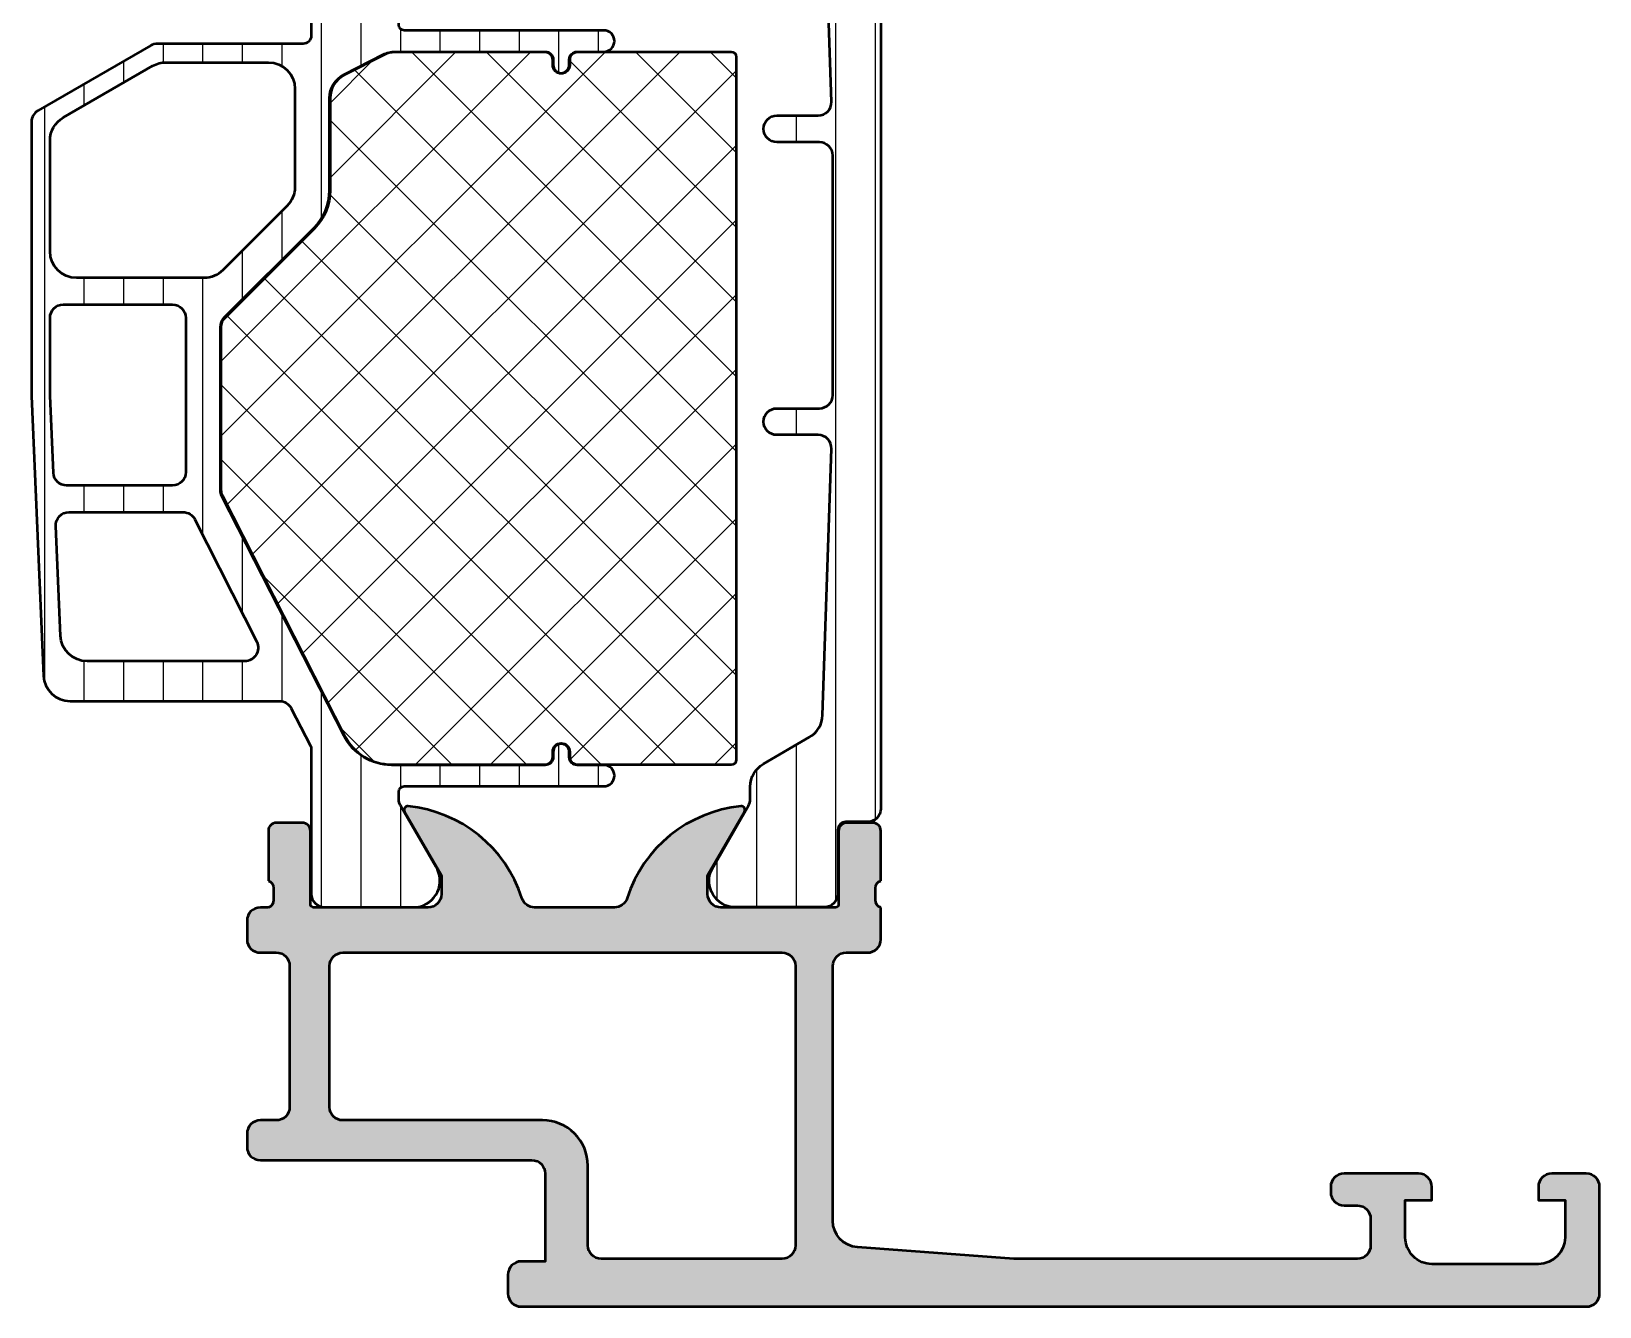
# Model space of a CAD drawing. Extents: x -30 to 48, y 0 to 85.
# Drawn here: x -10.9 to 48, y 0 to 47.9 of the extents above; entities that cross this region are included whole.
import ezdxf

# ---------------------------------------------------------------- set-up
doc = ezdxf.new("R2010")
doc.units = 0
for name, color, linetype, lineweight in [('0S-Alu contour', 7, 'Continuous', 50), ('0S-Alu hatch', 252, 'Continuous', 25), ('0S-Plastic contour', 254, 'Continuous', 50), ('0S-Plastic hatch', 253, 'Continuous', 25), ('0S-PT contour', 91, 'Continuous', 50), ('0S-PT hatch', 103, 'Continuous', 25)]:
    doc.layers.add(name, color=color, linetype=linetype, lineweight=lineweight)
pattern_1 = [(90, (0, 0), (-1.4859, 0), [])]

# ---------------------------------------------------------------- blocks, each defined once
blk = doc.blocks.new('345330__22F955DB_8655_48B9_9514_F78ACDA911DB_')
at = {"layer": '0S-Alu hatch'}
h = blk.add_hatch(color=256, dxfattribs=at)
edge = h.paths.add_edge_path()
edge.add_arc((-2.299999997731219, 5.999954324626699), 0.5, 180, 270)
edge.add_line((-2.299999997731219, 5.499954324626699), (7.900000002268782, 5.499954324626699))
edge.add_ellipse((7.900000002268781, 4.999954324626698), major_axis=(-0.5000000000000009, 0), ratio=1, start_angle=180, end_angle=269.9999999999999, ccw=False)
edge.add_line((8.400000002268783, 4.999954324626699), (8.400000002268769, 1.699954324626716))
edge.add_line((8.400000002268769, 1.699954324626716), (7.500000002268762, 1.699954324626688))
edge.add_arc((7.500000002268762, 1.199954324626702), 0.4999999999999858, 90, 180)
edge.add_line((7.000000002268777, 1.199954324626702), (7.000000002268777, 0.4999543246266996))
edge.add_arc((7.500000002268784, 0.4999543246267067), 0.5000000000000071, 180, 269.9999999999992)
edge.add_line((7.500000002268777, -4.56753733005e-05), (47.50000000226878, -4.56753733005e-05))
edge.add_arc((47.50000000226878, 0.4999543246267013), 0.5000000000000018, 270, 360)
edge.add_line((48.00000000226877, 0.4999543246267013), (48.00000000226877, 4.499954324626699))
edge.add_arc((47.50000000226878, 4.499954324626701), 0.5, 0, 90)
edge.add_line((47.50000000226878, 4.999954324626701), (46.20000000226877, 4.999954324626699))
edge.add_arc((46.20000000226878, 4.499954324626703), 0.4999999999999965, 90.00000000000081, 180)
edge.add_line((45.70000000226878, 4.499954324626703), (45.70000000226878, 3.999954324626699))
edge.add_line((45.70000000226878, 3.999954324626699), (46.70000000226878, 3.999954324626699))
edge.add_line((46.70000000226878, 3.999954324626699), (46.70000000226878, 2.599954324626708))
edge.add_ellipse((45.70000000226879, 2.599954324626704), major_axis=(-0.9999999999999928, 0), ratio=1, start_angle=90, end_angle=180, ccw=False)
edge.add_line((45.70000000226879, 1.599954324626708), (41.70000000226878, 1.599954324626708))
edge.add_ellipse((41.70000000226877, 2.5999543246267), major_axis=(-0.999999999999992, 0), ratio=1, start_angle=0, end_angle=90.0000000000004, ccw=False)
edge.add_line((40.70000000226878, 2.599954324626699), (40.70000000226878, 3.999954324626699))
edge.add_line((40.70000000226878, 3.999954324626699), (41.70000000226878, 3.999954324626699))
edge.add_line((41.70000000226878, 3.999954324626699), (41.70000000226878, 4.499954324626699))
edge.add_arc((41.20000000226879, 4.499954324626692), 0.4999999999999929, 0, 90.00000000000081)
edge.add_line((41.20000000226878, 4.999954324626685), (38.40000000226878, 4.999954324626713))
edge.add_arc((38.4000000022688, 4.499954324626699), 0.5000000000000142, 90.0000000000016, 180)
edge.add_line((37.90000000226878, 4.499954324626699), (37.90000000226878, 4.299954324626696))
edge.add_arc((38.40000000226878, 4.299954324626696), 0.5, 180, 270)
edge.add_line((38.40000000226878, 3.799954324626696), (38.90000000226878, 3.799954324626696))
edge.add_ellipse((38.90000000226879, 3.299954324626702), major_axis=(-0.4999999999999947, 0), ratio=1, start_angle=180, end_angle=270.0000000000008, ccw=False)
edge.add_line((39.40000000226878, 3.299954324626696), (39.40000000226878, 2.299954324626696))
edge.add_ellipse((38.90000000226878, 2.299954324626717), major_axis=(-0.5000000000000071, 0), ratio=1, start_angle=90, end_angle=180, ccw=False)
edge.add_line((38.90000000226878, 1.79995432462671), (26.00000000226871, 1.799954324626725))
edge.add_line((26.00000000226871, 1.799954324626725), (20.12666855923272, 2.231816930732279))
edge.add_ellipse((20.20000000226877, 3.229124556022594), major_axis=(-0.9999999999999788, 0), ratio=1, start_angle=0, end_angle=85.7946429982913, ccw=False)
edge.add_line((19.20000000226879, 3.229124556022593), (19.20000000226877, 12.79995432462669))
edge.add_ellipse((19.7000000022688, 12.79995432462668), major_axis=(-0.5000000000000285, 0), ratio=1, start_angle=269.9999999999984, end_angle=360, ccw=False)
edge.add_line((19.70000000226881, 13.29995432462671), (20.5000000022688, 13.29995432462671))
edge.add_arc((20.50000000226879, 13.79995432462671), 0.4999999999999965, 270.0000000000012, 360)
edge.add_line((21.00000000226879, 13.79995432462671), (21.00000000226879, 14.99999999690097))
edge.add_ellipse((21.07883644970615, 15.26752059192881), major_axis=(-0.2788950594911843, 0), ratio=1, start_angle=-1.1645893740972042, end_angle=73.58012358050638, ccw=False)
edge.add_line((20.799999, 15.27318899999148), (20.799999, 15.72678299999149))
edge.add_ellipse((21.07886709564317, 15.73244365946855), major_axis=(-0.2789255417371436, 0), ratio=1, start_angle=-73.57540544464308, end_angle=1.1628700728883814, ccw=False)
edge.add_line((20.99999999999999, 15.99998699999149), (21, 17.87999799999999))
edge.add_arc((20.7, 17.879998), 0.3000000000000007, 0, 90)
edge.add_line((20.7, 18.179998), (19.72002568095722, 18.179998))
edge.add_arc((19.72002568095722, 17.87999799999999), 0.3000000000000114, 90.00000000000067, 180)
edge.add_line((19.42002568095721, 17.87999799999999), (19.42002568095722, 15.12))
edge.add_ellipse((19.30002568095722, 15.11999999999999), major_axis=(-0.120000000000001, 0), ratio=1, start_angle=90, end_angle=180, ccw=False)
edge.add_line((19.30002568095721, 14.99999999999999), (15.00000000000001, 15))
edge.add_ellipse((15, 15.5), major_axis=(-0.5000000000000018, 0), ratio=1, start_angle=0, end_angle=90.00000000000063, ccw=False)
edge.add_line((14.5, 15.5), (14.49999999999999, 16.19999999999999))
edge.add_line((14.49999999999999, 16.19999999999999), (15.88149545762236, 18.59282032302756))
edge.add_arc((15.7618802153517, 18.66188021535171), 0.1381197846482991, 329.999999999999, 455.6225775507923)
edge.add_arc((16.23822324117372, 13.82339113815215), 5.000000000000035, 95.62257755079254, 162.2515836439288)
edge.add_ellipse((10.99999999999992, 15.49999999999996), major_axis=(-0.4999999999999589, 0), ratio=1, start_angle=90.00000000000978, end_angle=162.2515836439403, ccw=False)
edge.add_line((11, 15), (8.000000000000007, 14.99999999999999))
edge.add_ellipse((8.000000000000021, 15.50000000000005), major_axis=(-0.5000000000000658, 0), ratio=1, start_angle=17.748416356069697, end_angle=89.9999999999983, ccw=False)
edge.add_arc((2.761776758826194, 13.82339113815223), 4.99999999999996, 17.74841635607022, 84.37742244920626)
edge.add_arc((3.238119784648304, 18.6618802153517), 0.1381197846483025, 84.37742244920538, 209.999999999995)
edge.add_line((3.118504542377632, 18.59282032302755), (4.499999999999992, 16.19999999999999))
edge.add_line((4.499999999999992, 16.19999999999999), (4.499999999999992, 15.50000000000002))
edge.add_ellipse((3.999999999999976, 15.50000000000001), major_axis=(-0.500000000000016, 0), ratio=1, start_angle=90.00000000000182, end_angle=180, ccw=False)
edge.add_line((3.999999999999992, 15), (-0.3000103641063774, 15))
edge.add_ellipse((-0.3000103641063769, 15.12), major_axis=(-0.1200000000000045, 0), ratio=1, start_angle=0, end_angle=89.99999999999977, ccw=False)
edge.add_line((-0.420010364106382, 15.12), (-0.4200103641063464, 17.88003574261858))
edge.add_arc((-0.720010364106372, 17.88003574261856), 0.3000000000000256, 0, 90.00000000000541)
edge.add_line((-0.7200103641064004, 18.18003574261858), (-1.699984683149146, 18.18003574261859))
edge.add_arc((-1.699984683149125, 17.88003574261857), 0.3000000000000185, 90.00000000000406, 180)
edge.add_line((-1.999984683149143, 17.88003574261857), (-1.999984683149165, 16.00002474261007))
edge.add_ellipse((-2.078851778792339, 15.73248140208711), major_axis=(-0.2789255417371697, 0), ratio=1, start_angle=178.8371299271148, end_angle=253.57540544464518, ccw=False)
edge.add_line((-1.79998368314915, 15.72682074261006), (-1.79998368314915, 15.2732267426101))
edge.add_ellipse((-2.078883394668602, 15.26752665095756), major_axis=(-0.2789579540548727, 0), ratio=1, start_angle=106.4261227247847, end_angle=181.1708356793903, ccw=False)
edge.add_line((-1.999999997731237, 14.99995432462671), (-2.299999997731219, 14.99995432462671))
edge.add_arc((-2.299999997731212, 14.4999543246267), 0.5000000000000071, 90.00000000000081, 180)
edge.add_line((-2.799999997731219, 14.4999543246267), (-2.799999997731205, 13.79995432462669))
edge.add_arc((-2.299999997731227, 13.79995432462669), 0.4999999999999787, 180, 269.9999999999992)
edge.add_line((-2.299999997731234, 13.29995432462671), (-1.699999997731225, 13.29995432462671))
edge.add_ellipse((-1.699999997731224, 12.79995432462672), major_axis=(-0.4999999999999841, 0), ratio=1, start_angle=180, end_angle=270.0000000000001, ccw=False)
edge.add_line((-1.199999997731239, 12.79995432462672), (-1.199999997731211, 7.499954324626713))
edge.add_ellipse((-1.699999997731239, 7.499954324626727), major_axis=(-0.5000000000000283, 0), ratio=1, start_angle=89.9999999999967, end_angle=180, ccw=False)
edge.add_line((-1.699999997731268, 6.999954324626699), (-2.299999997731234, 6.999954324626699))
edge.add_arc((-2.299999997731248, 6.499954324626713), 0.4999999999999858, 89.99999999999837, 180)
edge.add_line((-2.799999997731234, 6.499954324626713), (-2.799999997731219, 5.999954324626699))
edge = h.paths.add_edge_path()
edge.add_line((0.8000000022687601, 13.29995432462671), (17.30000000226878, 13.29995432462669))
edge.add_ellipse((17.30000000226878, 12.79995432462669), major_axis=(-0.5, 0), ratio=1, start_angle=180, end_angle=270, ccw=False)
edge.add_line((17.80000000226878, 12.79995432462669), (17.80000000226878, 2.299954324626696))
edge.add_ellipse((17.30000000226878, 2.299954324626696), major_axis=(-0.5, 0), ratio=1, start_angle=90, end_angle=180, ccw=False)
edge.add_line((17.30000000226878, 1.799954324626696), (10.50000000226879, 1.799954324626696))
edge.add_ellipse((10.50000000226879, 2.29995432462671), major_axis=(-0.5000000000000142, 0), ratio=1, start_angle=0, end_angle=90, ccw=False)
edge.add_line((10.00000000226878, 2.29995432462671), (10.00000000226879, 5.299954324626702))
edge.add_arc((8.300000002268796, 5.299954324626702), 1.699999999999995, 0, 90.00000000000024)
edge.add_line((8.300000002268789, 6.999954324626699), (0.8000000022687743, 6.999954324626713))
edge.add_ellipse((0.8000000022687743, 7.499954324626713), major_axis=(-0.5, 0), ratio=1, start_angle=0, end_angle=90, ccw=False)
edge.add_line((0.3000000022687743, 7.499954324626713), (0.3000000022687601, 12.7999543246267))
edge.add_ellipse((0.8000000022687672, 12.7999543246267), major_axis=(-0.5000000000000071, 0), ratio=1, start_angle=270.0000000000008, end_angle=360, ccw=False)
at = {"layer": '0S-Alu contour', "color": 7}
for points in [[(3.118504542377632, 18.59282032302755), (4.499999999999992, 16.19999999999999), (4.499999999999992, 15.50000000000002)], [(14.5, 15.5), (14.49999999999999, 16.19999999999999), (15.88149545762236, 18.59282032302756)], [(-1.999984683149143, 17.88003574261857), (-1.999984683149165, 16.00002474261007)], [(-0.7200103641064004, 18.18003574261858), (-1.699984683149146, 18.18003574261859)], [(-0.420010364106382, 15.12), (-0.4200103641063464, 17.88003574261858)], [(19.42002568095721, 17.87999799999999), (19.42002568095722, 15.12)], [(20.7, 18.179998), (19.72002568095722, 18.179998)], [(20.99999999999999, 15.99998699999149), (21, 17.87999799999999)], [(-1.79998368314915, 15.72682074261006), (-1.79998368314915, 15.2732267426101)], [(20.799999, 15.27318899999148), (20.799999, 15.72678299999149)], [(-1.999999997731237, 14.99995432462671), (-2.299999997731219, 14.99995432462671)], [(3.999999999999992, 15), (-0.3000103641063774, 15)], [(11, 15), (8.000000000000007, 14.99999999999999)], [(19.30002568095721, 14.99999999999999), (15.00000000000001, 15)], [(21.00000000226879, 13.79995432462671), (21.00000000226879, 14.99999999690097)], [(-2.799999997731219, 14.4999543246267), (-2.799999997731205, 13.79995432462669)], [(-2.299999997731234, 13.29995432462671), (-1.699999997731225, 13.29995432462671)], [(0.8000000022687601, 13.29995432462671), (17.30000000226878, 13.29995432462669)], [(19.70000000226881, 13.29995432462671), (20.5000000022688, 13.29995432462671)], [(-1.199999997731239, 12.79995432462672), (-1.199999997731211, 7.499954324626713)], [(0.3000000022687743, 7.499954324626713), (0.3000000022687601, 12.7999543246267)], [(17.80000000226878, 12.79995432462669), (17.80000000226878, 2.299954324626696)], [(19.20000000226879, 3.229124556022593), (19.20000000226877, 12.79995432462669)], [(-2.799999997731234, 6.499954324626713), (-2.799999997731219, 5.999954324626699)], [(-1.699999997731268, 6.999954324626699), (-2.299999997731234, 6.999954324626699)], [(8.300000002268789, 6.999954324626699), (0.8000000022687741, 6.999954324626713)], [(-2.299999997731219, 5.499954324626699), (7.900000002268782, 5.499954324626699)], [(8.400000002268783, 4.999954324626699), (8.400000002268769, 1.699954324626716), (7.500000002268762, 1.699954324626688)], [(10.00000000226878, 2.29995432462671), (10.00000000226879, 5.299954324626702)], [(41.20000000226878, 4.999954324626685), (38.40000000226878, 4.999954324626713)], [(47.50000000226878, 4.999954324626701), (46.20000000226877, 4.999954324626699)], [(37.90000000226878, 4.499954324626699), (37.90000000226878, 4.299954324626696)], [(40.70000000226878, 2.599954324626699), (40.70000000226878, 3.999954324626699), (41.70000000226878, 3.999954324626699), (41.70000000226878, 4.499954324626699)], [(45.70000000226878, 4.499954324626703), (45.70000000226878, 3.999954324626699), (46.70000000226878, 3.999954324626699), (46.70000000226878, 2.599954324626708)], [(48.00000000226877, 0.4999543246267013), (48.00000000226877, 4.499954324626699)], [(38.40000000226878, 3.799954324626696), (38.90000000226878, 3.799954324626696)], [(39.40000000226878, 3.299954324626696), (39.40000000226878, 2.299954324626696)], [(17.30000000226878, 1.799954324626696), (10.50000000226879, 1.799954324626696)], [(38.90000000226878, 1.79995432462671), (26.00000000226871, 1.799954324626725), (20.12666855923272, 2.231816930732279)], [(7.000000002268777, 1.199954324626702), (7.000000002268777, 0.4999543246266996)], [(45.70000000226879, 1.599954324626708), (41.70000000226878, 1.599954324626708)], [(7.500000002268777, -4.56753733005e-05), (47.50000000226878, -4.56753733005e-05)]]:
    blk.add_lwpolyline(points, dxfattribs=at)
for centre, radius, start, end in [((3.238119784648304, 18.6618802153517), 0.1381197846483025, 84.37742244920538, 209.999999999995), ((2.761776758826194, 13.82339113815223), 4.99999999999996, 17.74841635607022, 84.37742244920626), ((16.23822324117372, 13.82339113815215), 5.000000000000035, 95.62257755079254, 162.2515836439288), ((15.7618802153517, 18.66188021535171), 0.1381197846482991, 329.999999999999, 95.62257755079234), ((-1.699984683149125, 17.88003574261857), 0.3000000000000185, 90.00000000000406, 180), ((-0.720010364106372, 17.88003574261856), 0.3000000000000256, 0, 90.00000000000541), ((19.72002568095722, 17.87999799999999), 0.3000000000000114, 90.00000000000067, 180), ((20.7, 17.879998), 0.3000000000000007, 0, 90), ((-2.299999997731212, 14.4999543246267), 0.5000000000000071, 90.00000000000081, 180), ((-2.299999997731227, 13.79995432462669), 0.4999999999999787, 180, 269.9999999999992), ((20.50000000226879, 13.79995432462671), 0.4999999999999965, 270.0000000000012, 0), ((-2.299999997731248, 6.499954324626713), 0.4999999999999858, 89.99999999999837, 180), ((8.300000002268796, 5.299954324626702), 1.699999999999995, 0, 90.00000000000024), ((-2.299999997731219, 5.999954324626699), 0.5, 180, 270), ((38.4000000022688, 4.499954324626699), 0.5000000000000142, 90.0000000000016, 180), ((41.20000000226879, 4.499954324626692), 0.4999999999999929, 0, 90.00000000000081), ((46.20000000226878, 4.499954324626703), 0.4999999999999965, 90.00000000000081, 180), ((47.50000000226878, 4.499954324626701), 0.5, 0, 90), ((38.40000000226878, 4.299954324626696), 0.5, 180, 270), ((7.500000002268762, 1.199954324626702), 0.4999999999999858, 90, 180), ((7.500000002268784, 0.4999543246267067), 0.5000000000000071, 180, 269.9999999999992), ((47.50000000226878, 0.4999543246267013), 0.5000000000000018, 270, 0)]:
    blk.add_arc(centre, radius, start, end, dxfattribs=at)
at = {"layer": '0S-Alu contour', "color": 7, "extrusion": (0, 0, -1)}
for centre, radius, start, end in [((2.078851778792339, 15.73248140208711), 0.2789255417371697, 106.4245945553548, 181.1628700728853), ((-21.07886709564317, 15.73244365946855), 0.2789255417371436, 358.8371299271116, 73.57540544464322), ((-3.999999999999976, 15.50000000000001), 0.500000000000016, 180, 269.9999999999982), ((-8.000000000000021, 15.50000000000005), 0.5000000000000658, 270.0000000000017, 342.2515836439303), ((-10.99999999999992, 15.49999999999996), 0.4999999999999589, 197.7484163560598, 269.9999999999902), ((-15, 15.5), 0.5000000000000018, 269.9999999999994, 0), ((2.078883394668602, 15.26752665095756), 0.2789579540548727, 178.8291643206097, 253.5738772752153), ((0.3000103641063769, 15.12), 0.1200000000000045, 270.0000000000002, 0), ((-19.30002568095722, 15.11999999999999), 0.120000000000001, 180, 270), ((-21.07883644970615, 15.26752059192881), 0.2788950594911843, 286.4198764194936, 1.164589374097237), ((1.699999997731224, 12.79995432462672), 0.4999999999999841, 89.99999999999991, 180), ((-0.8000000022687672, 12.7999543246267), 0.5000000000000071, 0, 89.9999999999992), ((-17.30000000226878, 12.79995432462669), 0.5, 90, 180), ((-19.7000000022688, 12.79995432462668), 0.5000000000000285, 0, 90.0000000000016), ((1.699999997731239, 7.499954324626727), 0.5000000000000283, 180, 270.0000000000033), ((-0.8000000022687743, 7.499954324626713), 0.5, 270, 0), ((-7.900000002268781, 4.999954324626698), 0.5000000000000009, 90.0000000000001, 180), ((-38.90000000226879, 3.299954324626702), 0.4999999999999947, 89.9999999999992, 180), ((-20.20000000226877, 3.229124556022594), 0.9999999999999788, 274.2053570017087, 0), ((-41.70000000226877, 2.5999543246267), 0.999999999999992, 269.9999999999996, 0), ((-45.70000000226879, 2.599954324626704), 0.9999999999999928, 180, 270), ((-10.50000000226879, 2.29995432462671), 0.5000000000000142, 270, 0), ((-17.30000000226878, 2.299954324626696), 0.5, 180, 270), ((-38.90000000226878, 2.299954324626717), 0.5000000000000071, 180, 270)]:
    blk.add_arc(centre, radius, start, end, dxfattribs=at)
blk = doc.blocks.new('284041__2DB3DF79_55A1_4607_901F_B803DA439ABD___75DD4D6E_6CBE_4624_A0D2_800A6CC2FA48_')
at = {"layer": '0S-Plastic hatch'}
h = blk.add_hatch(dxfattribs=at)
h.set_pattern_fill('ANSI31', color=256, scale=0.4680000000000001, angle=45, style=0)
h.set_pattern_definition(pattern_1)
edge = h.paths.add_edge_path()
edge.add_line((10.60005496737442, 47.9500000000022), (3.100054967374369, 47.95000000000223))
edge.add_ellipse((3.100054967374529, 48.15000000000215), major_axis=(-0.1999999999999176, 0), ratio=1, start_angle=0, end_angle=89.99999999995413, ccw=False)
edge.add_line((2.900054967374614, 48.15000000000214), (2.899977361976347, 48.42581878700407))
edge.add_ellipse((3.399977361871211, 48.42580853271041), major_axis=(-0.5000000000000151, 0), ratio=1, start_angle=330.00000340065736, end_angle=359.9988249444108, ccw=False)
edge.add_line((2.966964645140812, 48.67580850700996), (4.285481498099471, 50.95954700000001))
edge.add_arc((3.444228849108128, 51.50018192527716), 0.99999607092447, 327.2729839001595, 441.8183919481005)
edge.add_line((3.586539498099476, 52.49), (0.1099980000000045, 52.49000000000001))
edge.add_arc((0.1099953603749384, 51.99000402256138), 0.4999959774455975, 89.99969751881494, 180.0003024817733)
edge.add_line((-0.3900006170636913, 51.99000138293119), (-0.3894094438636841, 47.75004182869323))
edge.add_ellipse((-0.6894094409476088, 47.75000000000217), major_axis=(-0.2999999999999903, 0), ratio=1, start_angle=89.99999999999909, end_angle=180.0079886915353, ccw=False)
edge.add_line((-0.689409440947614, 47.45000000000217), (-6.165970436409693, 47.45000000000217))
edge.add_arc((-6.1659704364098, 46.9500000000018), 0.5000000000003766, 89.99999999998779, 119.9999999999898)
edge.add_line((-6.415970436409913, 47.38301270189439), (-10.64994503262529, 44.93852632902735))
edge.add_arc((-10.39994503262541, 44.50551362713494), 0.5000000000000941, 119.9999999999768, 180)
edge.add_line((-10.89994503262551, 44.50551362713494), (-10.89994503262551, 34.20188277422025))
edge.add_line((-10.89994503262551, 34.20188277422025), (-10.44170151195215, 23.70638061263665))
edge.add_arc((-9.442653290370458, 23.75000000000201), 0.9999999999998387, 182.5000000000017, 270.0000000000061)
edge.add_line((-9.442653290370352, 22.75000000000217), (-1.582449368332795, 22.75000000000216))
edge.add_ellipse((-1.582449368332762, 22.25000000000234), major_axis=(-0.4999999999998224, 0), ratio=1, start_angle=207.0072193886976, end_angle=270.0000000000038, ccw=False)
edge.add_line((-1.136974711653984, 22.47705138241774), (-0.4219590108659972, 21.07419106754012))
edge.add_ellipse((-0.6892438048734401, 20.9379602380909), major_axis=(-0.3000000000000417, 0), ratio=1, start_angle=179.9920113084649, end_angle=207.0072193886795, ccw=False)
edge.add_line((-0.3892438077894624, 20.93791840939998), (-0.3900006170636843, 15.50999861706369))
edge.add_arc((0.1099953603749313, 15.50999597743861), 0.4999959774455833, 179.9996975182267, 270.0003024811859)
edge.add_line((0.1099980000000044, 15.01), (3.586539498099476, 15.01))
edge.add_arc((3.444228849108128, 15.99981807472285), 0.9999960709244732, 278.1816080518995, 392.7270160998407)
edge.add_line((4.285481498099471, 16.540453), (2.966964645140826, 18.82419149299001))
edge.add_ellipse((3.399977361871231, 19.07419146728957), major_axis=(-0.5000000000000293, 0), ratio=1, start_angle=0.001175055589214935, end_angle=29.999996599344, ccw=False)
edge.add_line((2.899977361976354, 19.0741812129951), (2.900054967374494, 19.3499999995752))
edge.add_ellipse((3.100054967587945, 19.34999999978872), major_axis=(-0.2000000002134512, 0), ratio=1, start_angle=270.0000000612014, end_angle=360, ccw=False)
edge.add_line((3.100054967374312, 19.55000000000217), (10.60005496737448, 19.55000000000218))
edge.add_arc((10.60005496737451, 19.95000000000218), 0.3999999999999986, 269.9999999999959, 449.9999999999959)
edge.add_line((10.60005496737454, 20.35000000000218), (9.600054967374597, 20.35000000000217))
edge.add_ellipse((9.600054967374492, 20.65000000000212), major_axis=(-0.2999999999999474, 0), ratio=1, start_angle=0, end_angle=90.00000000002012, ccw=False)
edge.add_line((9.300054967374543, 20.65000000000212), (9.300054967374585, 20.85000000000218))
edge.add_arc((9.000054967374545, 20.85000000000218), 0.3000000000000398, 0, 180)
edge.add_line((8.700054967374506, 20.85000000000218), (8.700054967374506, 20.65000000000217))
edge.add_ellipse((8.400054967374599, 20.65000000000212), major_axis=(-0.2999999999999065, 0), ratio=1, start_angle=89.99999999999358, end_angle=180, ccw=False)
edge.add_line((8.400054967374565, 20.35000000000221), (2.62970571714657, 20.35000000000217))
edge.add_ellipse((2.629705717146617, 22.35000000000223), major_axis=(-2.000000000000056, 0), ratio=1, start_angle=27.00721938869009, end_angle=89.99999999999869, ccw=False)
edge.add_line((0.8478070904306987, 21.4417944703405), (-3.745419689304362, 30.45370226400084))
edge.add_ellipse((-3.299945032626245, 30.68075364641628), major_axis=(-0.4999999999992484, 0), ratio=1, start_angle=0, end_angle=27.007219388735678, ccw=False)
edge.add_line((-3.799945032625494, 30.68075364641628), (-3.799945032625494, 36.80441558773052))
edge.add_ellipse((-3.299945032625502, 36.80441558773053), major_axis=(-0.499999999999992, 0), ratio=1, start_angle=314.9999999999975, end_angle=360, ccw=False)
edge.add_line((-3.653498423218756, 37.15796897832381), (-0.285731470252486, 40.52573593128984))
edge.add_arc((-1.699945032625535, 41.93994949366299), 2.000000000000004, 314.999999999998, 360)
edge.add_line((0.3000549673744695, 41.93994949366299), (0.3000549673745851, 45.40247913859535))
edge.add_ellipse((1.300054967374508, 45.4024791385953), major_axis=(-0.9999999999999232, 0), ratio=1, start_angle=296.9864693082955, end_angle=360, ccw=False)
edge.add_line((0.8462748960453154, 46.29359285011831), (2.31422408847672, 47.04111371152528))
edge.add_ellipse((2.768004159805663, 46.15000000000317), major_axis=(-0.999999999999005, 0), ratio=1, start_angle=270.0000000000114, end_angle=296.9864693083062, ccw=False)
edge.add_line((2.768004159805464, 47.15000000000218), (8.400054967374423, 47.15000000000214))
edge.add_ellipse((8.400054967374526, 46.85000000000228), major_axis=(-0.2999999999998621, 0), ratio=1, start_angle=180, end_angle=270.00000000002, ccw=False)
edge.add_line((8.700054967374392, 46.85000000000228), (8.700054967374506, 46.65000000000216))
edge.add_arc((9.000054967374515, 46.65000000000216), 0.3000000000000114, 180, 360)
edge.add_line((9.300054967374528, 46.65000000000216), (9.300054967374535, 46.8500000000021))
edge.add_ellipse((9.600054967374476, 46.85000000000224), major_axis=(-0.2999999999999403, 0), ratio=1, start_angle=270.0000000000312, end_angle=360, ccw=False)
edge.add_line((9.600054967374312, 47.15000000000218), (10.60005496737448, 47.15000000000219))
edge.add_arc((10.60005496737445, 47.55000000000219), 0.4000000000000057, 270.0000000000041, 450.000000000004)
edge = h.paths.add_edge_path()
edge.add_line((-10.19994503262547, 39.65000000000218), (-10.19994503262547, 43.81269330410754))
edge.add_ellipse((-9.199945032625472, 43.81269330410754), major_axis=(-0.9999999999999959, 0), ratio=1, start_angle=300.0000000000001, end_angle=360, ccw=False)
edge.add_line((-9.699945032625472, 44.67871870789197), (-6.344431405492521, 46.61602540378662))
edge.add_ellipse((-5.844431405492514, 45.75000000000218), major_axis=(-1, 0), ratio=1, start_angle=270.0000000000004, end_angle=300.0000000000005, ccw=False)
edge.add_line((-5.844431405492521, 46.75000000000219), (-1.999945032625426, 46.75000000000219))
edge.add_ellipse((-1.999945032625426, 45.75000000000218), major_axis=(-1, 0), ratio=1, start_angle=180, end_angle=270, ccw=False)
edge.add_line((-0.9999450326254262, 45.75000000000218), (-0.9999450326254256, 42.06421356237528))
edge.add_ellipse((-1.999945032625433, 42.06421356237528), major_axis=(-1.000000000000007, 0), ratio=1, start_angle=135.0000000000006, end_angle=180, ccw=False)
edge.add_line((-1.292838251438872, 41.35710678118873), (-3.707051813811983, 38.94289321881564))
edge.add_ellipse((-4.414158594998532, 39.65000000000218), major_axis=(-1, 0), ratio=1, start_angle=90, end_angle=135.0000000000001, ccw=False)
edge.add_line((-4.414158594998532, 38.65000000000218), (-9.199945032625472, 38.65000000000218))
edge.add_ellipse((-9.199945032625472, 39.65000000000218), major_axis=(-1, 0), ratio=1, start_angle=0, end_angle=90, ccw=False)
edge = h.paths.add_edge_path()
edge.add_line((-9.486964033625675, 29.85000000000218), (-5.201609791065841, 29.85000000000217))
edge.add_ellipse((-5.201609791065848, 29.35000000000209), major_axis=(-0.5000000000000792, 0), ratio=1, start_angle=206.736747597795, end_angle=269.9999999999992, ccw=False)
edge.add_line((-4.755068277857624, 29.57494594235667), (-2.437811529662448, 24.97494594235659))
edge.add_ellipse((-2.884353042870536, 24.7500000000021), major_axis=(-0.4999999999999219, 0), ratio=1, start_angle=89.9999999999983, end_angle=206.7367475977941, ccw=False)
edge.add_line((-2.88435304287055, 24.25000000000217), (-8.807477825119129, 24.25000000000219))
edge.add_ellipse((-8.807477825119108, 25.25000000000216), major_axis=(-0.999999999999968, 0), ratio=1, start_angle=2.500000000003297, end_angle=89.9999999999988, ccw=False)
edge.add_line((-9.80652604670093, 25.20638061263677), (-9.986488144416636, 29.32819030631975))
edge.add_ellipse((-9.48696403362586, 29.35000000000233), major_axis=(-0.4999999999998437, 0), ratio=1, start_angle=-90.00000000002109, end_angle=2.499999999990507, ccw=False)
edge = h.paths.add_edge_path()
edge.add_ellipse((-9.699945032625465, 37.15000000000218), major_axis=(-0.5, 0), ratio=1, start_angle=270.0000000000008, end_angle=360, ccw=False)
edge.add_line((-9.699945032625472, 37.65000000000218), (-5.599945032625448, 37.65000000000218))
edge.add_ellipse((-5.599945032625448, 37.15000000000218), major_axis=(-0.5, 0), ratio=1, start_angle=180, end_angle=270, ccw=False)
edge.add_line((-5.099945032625448, 37.15000000000218), (-5.099945032625445, 31.35000000000217))
edge.add_ellipse((-5.599945032625448, 31.35000000000217), major_axis=(-0.5000000000000036, 0), ratio=1, start_angle=90, end_angle=180, ccw=False)
edge.add_line((-5.599945032625448, 30.85000000000217), (-9.574285919442678, 30.85000000000218))
edge.add_ellipse((-9.574285919442694, 31.35000000000219), major_axis=(-0.5000000000000155, 0), ratio=1, start_angle=2.500000000001819, end_angle=90.00000000000159, ccw=False)
edge.add_line((-10.07381003023364, 31.32819030631951), (-10.19994503262547, 34.21715682855332))
edge.add_line((-10.19994503262547, 34.21715682855332), (-10.19994503262546, 37.15000000000218))
at = {"layer": '0S-Alu contour', "color": 7}
for points in [[(-9.699945032625472, 44.67871870789197), (-6.344431405492521, 46.61602540378662)], [(-5.844431405492521, 46.75000000000219), (-1.999945032625426, 46.75000000000219)], [(-0.9999450326254262, 45.75000000000218), (-0.9999450326254256, 42.06421356237528)], [(-10.19994503262547, 39.65000000000218), (-10.19994503262547, 43.81269330410754)], [(-1.292838251438872, 41.35710678118873), (-3.707051813811983, 38.94289321881564)], [(-4.414158594998532, 38.65000000000218), (-9.199945032625472, 38.65000000000218)], [(-10.07381003023364, 31.32819030631951), (-10.19994503262547, 34.21715682855332), (-10.19994503262546, 37.15000000000218)], [(-9.699945032625472, 37.65000000000218), (-5.599945032625448, 37.65000000000218)], [(-5.099945032625448, 37.15000000000218), (-5.099945032625445, 31.35000000000217)], [(-5.599945032625448, 30.85000000000217), (-9.574285919442678, 30.85000000000218)], [(-9.486964033625675, 29.85000000000218), (-5.201609791065841, 29.85000000000217)], [(-4.755068277857624, 29.57494594235667), (-2.437811529662448, 24.97494594235659)], [(-9.80652604670093, 25.20638061263677), (-9.986488144416636, 29.32819030631975)], [(-2.88435304287055, 24.25000000000217), (-8.807477825119129, 24.25000000000219)]]:
    blk.add_lwpolyline(points, dxfattribs=at)
at = {"layer": '0S-Alu contour', "color": 7, "extrusion": (0, 0, -1)}
for centre, radius, start, end in [((5.844431405492514, 45.75000000000218), 1, 59.99999999999951, 89.99999999999959), ((1.999945032625426, 45.75000000000218), 1, 90, 180), ((9.199945032625472, 43.81269330410754), 0.9999999999999959, 0, 59.99999999999986), ((1.999945032625433, 42.06421356237528), 1.000000000000007, 180, 224.9999999999994), ((9.199945032625472, 39.65000000000218), 1, 270, 0), ((4.414158594998532, 39.65000000000218), 1, 224.9999999999999, 270), ((9.699945032625465, 37.15000000000218), 0.5, 0, 89.9999999999992), ((5.599945032625448, 37.15000000000218), 0.5, 90, 180), ((9.574285919442694, 31.35000000000219), 0.5000000000000155, 269.9999999999984, 357.4999999999982), ((5.599945032625448, 31.35000000000217), 0.5000000000000036, 180, 270), ((9.48696403362586, 29.35000000000233), 0.4999999999998437, 357.5000000000095, 90.00000000002115), ((5.201609791065848, 29.35000000000209), 0.5000000000000792, 90.00000000000081, 153.263252402205), ((8.807477825119108, 25.25000000000216), 0.999999999999968, 270.0000000000012, 357.4999999999967), ((2.884353042870536, 24.7500000000021), 0.4999999999999219, 153.2632524022059, 270.0000000000017)]:
    blk.add_arc(centre, radius, start, end, dxfattribs=at)
at = {"layer": '0S-Plastic contour', "color": 7}
for points in [[(3.586539498099476, 52.49), (0.1099980000000045, 52.49000000000001)], [(-0.3900006170636913, 51.99000138293119), (-0.3894094438636841, 47.75004182869323)], [(2.966964645140812, 48.67580850700996), (4.285481498099471, 50.95954700000001)], [(2.900054967374614, 48.15000000000214), (2.899977361976347, 48.42581878700407)], [(10.60005496737442, 47.9500000000022), (3.100054967374369, 47.95000000000223)], [(-6.415970436409913, 47.38301270189439), (-10.64994503262529, 44.93852632902735)], [(-0.689409440947614, 47.45000000000217), (-6.165970436409693, 47.45000000000217)], [(2.768004159805464, 47.15000000000218), (8.400054967374423, 47.15000000000214)], [(9.600054967374312, 47.15000000000218), (10.60005496737448, 47.15000000000219)], [(0.8462748960453154, 46.29359285011831), (2.31422408847672, 47.04111371152528)], [(8.700054967374392, 46.85000000000228), (8.700054967374506, 46.65000000000216)], [(9.300054967374528, 46.65000000000216), (9.300054967374535, 46.8500000000021)], [(0.3000549673744695, 41.93994949366299), (0.3000549673745851, 45.40247913859535)], [(-10.89994503262551, 44.50551362713494), (-10.89994503262551, 34.20188277422025), (-10.44170151195215, 23.70638061263665)], [(-3.653498423218756, 37.15796897832381), (-0.285731470252486, 40.52573593128984)], [(-3.799945032625494, 30.68075364641628), (-3.799945032625494, 36.80441558773052)], [(0.8478070904306987, 21.4417944703405), (-3.745419689304362, 30.45370226400084)], [(-9.442653290370352, 22.75000000000217), (-1.582449368332795, 22.75000000000216)], [(-1.136974711653984, 22.47705138241774), (-0.4219590108659972, 21.07419106754012)], [(-0.3892438077894624, 20.93791840939998), (-0.3900006170636843, 15.50999861706369)], [(8.700054967374506, 20.85000000000218), (8.700054967374506, 20.65000000000217)], [(9.300054967374543, 20.65000000000212), (9.300054967374585, 20.85000000000218)], [(8.400054967374565, 20.35000000000221), (2.62970571714657, 20.35000000000217)], [(10.60005496737454, 20.35000000000218), (9.600054967374597, 20.35000000000217)], [(3.100054967374312, 19.55000000000217), (10.60005496737448, 19.55000000000218)], [(2.899977361976354, 19.0741812129951), (2.900054967374494, 19.3499999995752)], [(4.285481498099471, 16.540453), (2.966964645140826, 18.82419149299001)], [(0.1099980000000044, 15.01), (3.586539498099476, 15.01)]]:
    blk.add_lwpolyline(points, dxfattribs=at)
for centre, radius, start, end in [((0.1099953603749384, 51.99000402256138), 0.4999959774455975, 89.99969751881494, 180.0003024817733), ((3.444228849108128, 51.50018192527716), 0.99999607092447, 327.2729839001595, 81.8183919481005), ((10.60005496737445, 47.55000000000219), 0.4000000000000057, 270.0000000000041, 90.00000000000406), ((-6.1659704364098, 46.9500000000018), 0.5000000000003766, 89.99999999998779, 119.9999999999898), ((9.000054967374515, 46.65000000000216), 0.3000000000000114, 180, 0), ((-10.39994503262541, 44.50551362713494), 0.5000000000000941, 119.9999999999768, 180), ((-1.699945032625535, 41.93994949366299), 2.000000000000004, 314.999999999998, 0), ((-9.442653290370458, 23.75000000000201), 0.9999999999998387, 182.5000000000017, 270.0000000000061), ((9.000054967374545, 20.85000000000218), 0.3000000000000398, 0, 180), ((10.60005496737451, 19.95000000000218), 0.3999999999999986, 269.9999999999959, 89.99999999999594), ((3.444228849108128, 15.99981807472285), 0.9999960709244732, 278.1816080518995, 32.72701609984073), ((0.1099953603749313, 15.50999597743861), 0.4999959774455833, 179.9996975182267, 270.0003024811859)]:
    blk.add_arc(centre, radius, start, end, dxfattribs=at)
at = {"layer": '0S-Plastic contour', "color": 7, "extrusion": (0, 0, -1)}
for centre, radius, start, end in [((-3.399977361871211, 48.42580853271041), 0.5000000000000151, 0.0011750555892266, 29.99999659934266), ((0.6894094409476088, 47.75000000000217), 0.2999999999999903, 179.9920113084647, 270.0000000000009), ((-3.100054967374529, 48.15000000000215), 0.1999999999999176, 270.0000000000459, 0), ((-2.768004159805663, 46.15000000000317), 0.999999999999005, 63.01353069169379, 89.99999999998857), ((-8.400054967374526, 46.85000000000228), 0.2999999999998621, 89.99999999997999, 180), ((-9.600054967374476, 46.85000000000224), 0.2999999999999403, 0, 89.99999999996878), ((-1.300054967374508, 45.4024791385953), 0.9999999999999232, 0, 63.01353069170447), ((3.299945032625502, 36.80441558773053), 0.499999999999992, 0, 45.00000000000247), ((3.299945032626245, 30.68075364641628), 0.4999999999992484, 332.9927806112643, 0), ((1.582449368332762, 22.25000000000234), 0.4999999999998224, 89.99999999999618, 152.9927806113024), ((-2.629705717146617, 22.35000000000223), 2.000000000000056, 270.0000000000013, 332.9927806113099), ((0.6892438048734401, 20.9379602380909), 0.3000000000000417, 152.9927806113205, 180.0079886915352), ((-8.400054967374599, 20.65000000000212), 0.2999999999999065, 180, 270.0000000000064), ((-9.600054967374492, 20.65000000000212), 0.2999999999999474, 269.9999999999799, 0), ((-3.100054967587945, 19.34999999978872), 0.2000000002134512, 0, 89.99999993879862), ((-3.399977361871231, 19.07419146728957), 0.5000000000000293, 330.000003400656, 359.9988249444108)]:
    blk.add_arc(centre, radius, start, end, dxfattribs=at)
blk = doc.blocks.new('466550__BD99A2AB_1CD0_4F66_A7DD_709739C94AD2_')
at = {"layer": '0S-PT hatch'}
h = blk.add_hatch(dxfattribs=at)
h.set_pattern_fill('ANSI37', color=256, scale=0.625, angle=90, style=0)
h.set_pattern_definition([(135, (0, 0), (-1.403165018917055, -1.403165018917055), []), (225, (0, 0), (1.403165018917055, -1.403165018917055), [])])
edge = h.paths.add_edge_path()
edge.add_line((15.40010993475326, 47.13000000000218), (9.600054967374398, 47.13000000000219))
edge.add_arc((9.60005496737439, 46.85000000000218), 0.2800000000000082, 89.99999999999856, 180)
edge.add_line((9.320054967374382, 46.85000000000218), (9.32005496737456, 46.65000000000221))
edge.add_ellipse((9.000054967374545, 46.65000000000221), major_axis=(-0.3200000000000145, 0), ratio=1, start_angle=0, end_angle=180, ccw=False)
edge.add_line((8.68005496737453, 46.65000000000221), (8.680054967374303, 46.8500000000023))
edge.add_arc((8.400054967374373, 46.85000000000225), 0.2799999999999301, 0, 90.00000000002181)
edge.add_line((8.400054967374267, 47.13000000000217), (2.768004159805528, 47.13000000000217))
edge.add_arc((2.768004159805769, 46.15000000000322), 0.9799999999989523, 90.00000000001413, 116.9864693083108)
edge.add_line((2.323299689903366, 47.02329143729479), (0.8553504974718109, 46.27577057588792))
edge.add_arc((1.300054967374585, 45.40247913859521), 0.9800000000001375, 116.9864693083, 180)
edge.add_line((0.3200549673744477, 45.40247913859521), (0.3200549673745101, 41.93994949366329))
edge.add_ellipse((-1.699945032625513, 41.93994949366326), major_axis=(-2.020000000000023, 0), ratio=1, start_angle=135.0000000000001, end_angle=180, ccw=False)
edge.add_line((-0.2715893346286651, 40.51159379566643), (-3.639356287595063, 37.14382684270004))
edge.add_arc((-3.299945032625529, 36.8044155877305), 0.479999999999992, 134.9999999999994, 180)
edge.add_line((-3.779945032625521, 36.8044155877305), (-3.779945032625462, 30.68075364641634))
edge.add_arc((-3.299945032625785, 30.68075364641656), 0.4799999999996772, 180, 207.0072193887225)
edge.add_line((-3.727600703037183, 30.46278431929766), (0.8656260766977151, 21.450876525637))
edge.add_arc((2.629705717146393, 22.35000000000223), 1.980000000000033, 207.0072193886941, 270.0000000000027)
edge.add_line((2.629705717146484, 20.37000000000219), (8.40005496737458, 20.37000000000217))
edge.add_arc((8.4000549673746, 20.65000000000205), 0.2799999999998768, 269.9999999999956, 360)
edge.add_line((8.680054967374478, 20.65000000000205), (8.68005496737453, 20.85000000000219))
edge.add_ellipse((9.000054967374545, 20.85000000000219), major_axis=(-0.3200000000000145, 0), ratio=1, start_angle=180, end_angle=360, ccw=False)
edge.add_line((9.32005496737456, 20.85000000000219), (9.32005496737456, 20.65000000000204))
edge.add_arc((9.600054967374462, 20.6500000000021), 0.2799999999999017, 180, 270.0000000000204)
edge.add_line((9.60005496737456, 20.37000000000219), (15.40010993475194, 20.37000000000218))
edge.add_arc((15.40010993475191, 20.55000000000213), 0.17999999999995, 270.0000000000113, 360)
edge.add_line((15.58010993475186, 20.55000000000213), (15.58010993475204, 46.95000000000332))
edge.add_arc((15.40010993475324, 46.95000000000338), 0.1799999999987989, 0, 89.99999999999324)
at = {"layer": '0S-PT contour', "color": 7}
for points in [[(8.400054967374267, 47.13000000000217), (2.768004159805528, 47.13000000000217)], [(15.40010993475326, 47.13000000000218), (9.600054967374398, 47.13000000000219)], [(2.323299689903366, 47.02329143729479), (0.8553504974718109, 46.27577057588792)], [(8.68005496737453, 46.65000000000221), (8.680054967374303, 46.8500000000023)], [(9.320054967374382, 46.85000000000218), (9.32005496737456, 46.65000000000221)], [(15.58010993475186, 20.55000000000213), (15.58010993475204, 46.95000000000332)], [(0.3200549673744477, 45.40247913859521), (0.3200549673745101, 41.93994949366329)], [(-0.2715893346286651, 40.51159379566643), (-3.639356287595063, 37.14382684270004)], [(-3.779945032625521, 36.8044155877305), (-3.779945032625462, 30.68075364641634)], [(-3.727600703037183, 30.46278431929766), (0.8656260766977155, 21.450876525637)], [(8.680054967374478, 20.65000000000205), (8.68005496737453, 20.85000000000219)], [(9.32005496737456, 20.85000000000219), (9.32005496737456, 20.65000000000204)], [(2.629705717146484, 20.37000000000219), (8.40005496737458, 20.37000000000217)], [(9.60005496737456, 20.37000000000219), (15.40010993475194, 20.37000000000218)]]:
    blk.add_lwpolyline(points, dxfattribs=at)
for centre, radius, start, end in [((2.768004159805769, 46.15000000000322), 0.9799999999989523, 90.00000000001413, 116.9864693083108), ((8.400054967374373, 46.85000000000225), 0.2799999999999301, 0, 90.00000000002181), ((9.60005496737439, 46.85000000000218), 0.2800000000000082, 89.99999999999856, 180), ((15.40010993475324, 46.95000000000338), 0.1799999999987989, 0, 89.99999999999324), ((1.300054967374585, 45.40247913859521), 0.9800000000001375, 116.9864693083, 180), ((-3.299945032625529, 36.8044155877305), 0.479999999999992, 134.9999999999994, 180), ((-3.299945032625785, 30.68075364641656), 0.4799999999996772, 180, 207.0072193887225), ((2.629705717146393, 22.35000000000223), 1.980000000000033, 207.0072193886941, 270.0000000000027), ((8.4000549673746, 20.65000000000205), 0.2799999999998768, 269.9999999999956, 0), ((9.600054967374462, 20.6500000000021), 0.2799999999999017, 180, 270.0000000000204), ((15.40010993475191, 20.55000000000213), 0.17999999999995, 270.0000000000113, 0)]:
    blk.add_arc(centre, radius, start, end, dxfattribs=at)
at = {"layer": '0S-PT contour', "color": 7, "extrusion": (0, 0, -1)}
for centre, radius, start, end in [((-9.000054967374545, 46.65000000000221), 0.3200000000000145, 180, 0), ((1.699945032625513, 41.93994949366326), 2.020000000000023, 180, 224.9999999999999), ((-9.000054967374545, 20.85000000000219), 0.3200000000000145, 0, 180)]:
    blk.add_arc(centre, radius, start, end, dxfattribs=at)
blk = doc.blocks.new('284041__93BA4B7E_73C5_4CB5_8F7E_C754DE617ABD___C97BC75B_70EF_4A3C_B1D9_01D01CA77272_')
at = {"layer": '0S-Plastic hatch'}
h = blk.add_hatch(dxfattribs=at)
h.set_pattern_fill('ANSI31', color=256, scale=0.4680000000000001, angle=45, style=0)
h.set_pattern_definition(pattern_1)
edge = h.paths.add_edge_path()
edge.add_ellipse((17.09927979381497, 44.24999999999999), major_axis=(-0.5000000000000071, 0), ratio=1, start_angle=-90.00000000000279, end_angle=89.9999999999971, ccw=False)
edge.add_line((17.099279793815, 44.75), (18.64934647878235, 44.75))
edge.add_arc((18.64934647878234, 45.25), 0.5, 270.0000000000008, 361.8961562031937)
edge.add_line((19.14907269776791, 45.26654406414361), (18.81766006032339, 55.27711841856777))
edge.add_arc((17.81820762235222, 55.24403029028048), 1.00000000000003, 1.896156203196491, 59.99999999953306)
edge.add_line((18.3182076223593, 56.11005569406088), (16.60036010306795, 57.10185542176915))
edge.add_ellipse((17.10072020616928, 57.96850454240264), major_axis=(-1.000720206186711, 0), ratio=1, start_angle=0, end_angle=59.99999999947289, ccw=False)
edge.add_line((16.09999999998257, 57.96850454240264), (16.10002263802365, 58.42581878700405))
edge.add_arc((15.60002263812868, 58.42580853271038), 0.5000000000001182, 0.0011750555892266, 29.99999659934138)
edge.add_line((16.03303535485917, 58.67580850700997), (14.71451850190053, 60.959547))
edge.add_ellipse((15.55577115089188, 61.50018192527714), major_axis=(-0.9999960709244797, 0), ratio=1, start_angle=-81.81839194809982, end_angle=32.727016099840625, ccw=False)
edge.add_line((15.41346050190051, 62.49), (18.89000199999999, 62.48999999999999))
edge.add_ellipse((18.89000463962505, 61.99000402256135), major_axis=(-0.4999959774456046, 0), ratio=1, start_angle=179.9996975182268, end_angle=270.00030248118503, ccw=False)
edge.add_line((19.39000061706369, 61.99000138293116), (19.38966598775747, 59.59000299999999))
edge.add_arc((19.68966598775746, 59.59000299999999), 0.2999999999999971, 180, 269.9999999999993)
edge.add_line((19.68966598775746, 59.29000299999999), (20.49999732109081, 59.290003))
edge.add_ellipse((20.49999999615563, 58.79072320234067), major_axis=(-0.499279797666493, 0), ratio=1, start_angle=179.9996930188024, end_angle=270.00030698202704, ccw=False)
edge.add_line((20.99927979381496, 58.79072052728307), (20.99927979381496, 18.70927947272416))
edge.add_ellipse((20.49999999615561, 18.70927679765934), major_axis=(-0.4992797976665107, 0), ratio=1, start_angle=89.99969301797381, end_angle=180.0003069811977, ccw=False)
edge.add_line((20.4999973210908, 18.209997), (19.68966598775747, 18.209997))
edge.add_arc((19.68966598775747, 17.90999699999999), 0.3000000000000043, 90.00000000000067, 180)
edge.add_line((19.38966598775747, 17.90999699999999), (19.39000061706369, 15.50999861706369))
edge.add_ellipse((18.89000463962507, 15.50999597743861), major_axis=(-0.4999959774455797, 0), ratio=1, start_angle=89.99969751881292, end_angle=180.0003024817733, ccw=False)
edge.add_line((18.89000199999999, 15.01), (15.41346050190052, 15.01))
edge.add_ellipse((15.55577115089188, 15.99981807472285), major_axis=(-0.9999960709244778, 0), ratio=1, start_angle=-32.7270160998404, end_angle=81.81839194810021, ccw=False)
edge.add_line((14.71451850190053, 16.540453), (16.03303535485918, 18.82419149299001))
edge.add_arc((15.60002263812874, 19.07419146728957), 0.5000000000000568, 330.0000034006582, 359.9988249444108)
edge.add_line((16.10002263802365, 19.07418121299509), (16.09999999998257, 19.53149545759833))
edge.add_ellipse((17.10072020616757, 19.53149545759831), major_axis=(-1.000720206185004, 0), ratio=1, start_angle=300.0000000005281, end_angle=360, ccw=False)
edge.add_line((16.60036010306708, 20.39814457823032), (18.31820762235931, 21.38994430593912))
edge.add_arc((17.81820762235225, 22.25596970971949), 1.000000000000007, 300.000000000467, 358.1038437968051)
edge.add_line((18.81766006032339, 22.22288158143223), (19.14907269776791, 32.23345593585637))
edge.add_arc((18.64934647878234, 32.24999999999999), 0.5000000000000002, 358.1038437968062, 449.9999999999996)
edge.add_line((18.64934647878235, 32.74999999999999), (17.09927979381495, 32.74999999999999))
edge.add_ellipse((17.09927979381496, 33.24999999999999), major_axis=(-0.5, 0), ratio=1, start_angle=-90.00000000000068, end_angle=89.9999999999992, ccw=False)
edge.add_line((17.09927979381496, 33.74999999999999), (18.69927979381496, 33.74999999999999))
edge.add_arc((18.69927979381495, 34.24999999999999), 0.5000000000000071, 270.0000000000008, 360)
edge.add_line((19.19927979381496, 34.24999999999999), (19.19927979381496, 43.25))
edge.add_arc((18.69927979381496, 43.24999999999998), 0.4999999999999965, 0, 89.99999999999959)
edge.add_line((18.69927979381496, 43.74999999999999), (17.09927979381495, 43.74999999999999))
at = {"layer": '0S-Plastic contour', "color": 7}
for points in [[(15.41346050190051, 62.49), (18.89000199999999, 62.48999999999999)], [(19.39000061706369, 61.99000138293116), (19.38966598775747, 59.59000299999999)], [(16.03303535485917, 58.67580850700997), (14.71451850190053, 60.959547)], [(19.68966598775746, 59.29000299999999), (20.49999732109081, 59.290003)], [(16.09999999998257, 57.96850454240264), (16.10002263802365, 58.42581878700405)], [(20.99927979381496, 58.79072052728307), (20.99927979381496, 18.70927947272416)], [(18.3182076223593, 56.11005569406088), (16.60036010306795, 57.10185542176915)], [(19.14907269776791, 45.26654406414361), (18.81766006032339, 55.27711841856777)], [(17.099279793815, 44.75), (18.64934647878235, 44.75)], [(18.69927979381496, 43.74999999999999), (17.09927979381495, 43.74999999999999)], [(19.19927979381496, 34.24999999999999), (19.19927979381496, 43.25)], [(17.09927979381496, 33.74999999999999), (18.69927979381496, 33.74999999999999)], [(18.64934647878235, 32.74999999999999), (17.09927979381495, 32.74999999999999)], [(18.81766006032339, 22.22288158143223), (19.14907269776791, 32.23345593585637)], [(16.60036010306708, 20.39814457823032), (18.31820762235931, 21.38994430593912)], [(16.10002263802365, 19.07418121299509), (16.09999999998257, 19.53149545759833)], [(14.71451850190053, 16.540453), (16.03303535485918, 18.82419149299001)], [(19.38966598775747, 17.90999699999999), (19.39000061706369, 15.50999861706369)], [(20.4999973210908, 18.209997), (19.68966598775747, 18.209997)], [(18.89000199999999, 15.01), (15.41346050190052, 15.01)]]:
    blk.add_lwpolyline(points, dxfattribs=at)
at = {"layer": '0S-Plastic contour', "color": 7, "extrusion": (0, 0, -1)}
for centre, radius, start, end in [((-15.55577115089188, 61.50018192527714), 0.9999960709244797, 327.2729839001594, 81.81839194809982), ((-18.89000463962505, 61.99000402256135), 0.4999959774456046, 89.99969751881494, 180.0003024817733), ((-20.49999999615563, 58.79072320234067), 0.499279797666493, 89.99969301797297, 180.0003069811977), ((-17.10072020616928, 57.96850454240264), 1.000720206186711, 300.0000000005271, 0), ((-17.09927979381497, 44.24999999999999), 0.5000000000000071, 270.0000000000029, 90.00000000000286), ((-17.09927979381496, 33.24999999999999), 0.5, 270.0000000000008, 90.00000000000081), ((-17.10072020616757, 19.53149545759831), 1.000720206185004, 0, 59.99999999947193), ((-20.49999999615561, 18.70927679765934), 0.4992797976665107, 179.9996930188023, 270.0003069820262), ((-15.55577115089188, 15.99981807472285), 0.9999960709244778, 278.1816080518998, 32.72701609984042), ((-18.89000463962507, 15.50999597743861), 0.4999959774455797, 179.9996975182267, 270.0003024811871)]:
    blk.add_arc(centre, radius, start, end, dxfattribs=at)
at = {"layer": '0S-Plastic contour', "color": 7}
for centre, radius, start, end in [((19.68966598775746, 59.59000299999999), 0.2999999999999971, 180, 269.9999999999993), ((15.60002263812868, 58.42580853271038), 0.5000000000001182, 0.0011750555892266, 29.99999659934138), ((17.81820762235222, 55.24403029028048), 1.00000000000003, 1.896156203196491, 59.99999999953306), ((18.64934647878234, 45.25), 0.5, 270.0000000000008, 1.8961562031938), ((18.69927979381496, 43.24999999999998), 0.4999999999999965, 0, 89.99999999999959), ((18.69927979381495, 34.24999999999999), 0.5000000000000071, 270.0000000000008, 0), ((18.64934647878234, 32.24999999999999), 0.5000000000000002, 358.1038437968062, 89.99999999999959), ((17.81820762235225, 22.25596970971949), 1.000000000000007, 300.000000000467, 358.1038437968051), ((15.60002263812874, 19.07419146728957), 0.5000000000000568, 330.0000034006582, 359.9988249444108), ((19.68966598775747, 17.90999699999999), 0.3000000000000043, 90.00000000000067, 180)]:
    blk.add_arc(centre, radius, start, end, dxfattribs=at)
blk = doc.blocks.new('466550__5D60BBA7_D9C2_4F06_8217_334EA4F8B044_')
at = {"layer": '0S-Alu contour', "color": 7}
blk.add_blockref('345330__22F955DB_8655_48B9_9514_F78ACDA911DB_', (0, 0), dxfattribs=at)
at = {"layer": '0S-Plastic contour', "color": 7}
for name in ['284041__93BA4B7E_73C5_4CB5_8F7E_C754DE617ABD___C97BC75B_70EF_4A3C_B1D9_01D01CA77272_', '284041__2DB3DF79_55A1_4607_901F_B803DA439ABD___75DD4D6E_6CBE_4624_A0D2_800A6CC2FA48_']:
    blk.add_blockref(name, (0, 0), dxfattribs=at)
at = {"layer": '0S-PT contour', "color": 7}
blk.add_blockref('466550__BD99A2AB_1CD0_4F66_A7DD_709739C94AD2_', (0, 0), dxfattribs=at)

msp = doc.modelspace()

# ---------------------------------------------------------------- block references
at = {"layer": '0S-Alu contour', "color": 7}
msp.add_blockref('466550__5D60BBA7_D9C2_4F06_8217_334EA4F8B044_', (0, 0), dxfattribs=at)

doc.saveas('drawing.dxf')
